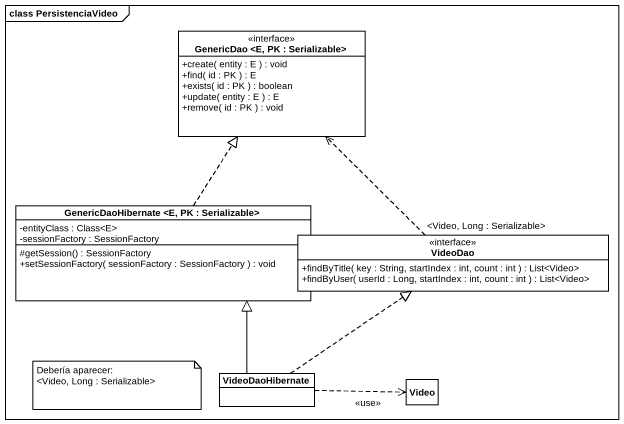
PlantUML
@startuml
mainframe class PersistenciaVideo
hide circle
hide empty members
skinparam classAttributeIconSize 0
interface "GenericDao <E, PK : Serializable>" as GenericDao_E_PK_Serializable {
  +create( entity : E ) : void
  +find( id : PK ) : E
  +exists( id : PK ) : boolean
  +update( entity : E ) : E
  +remove( id : PK ) : void
}
class "GenericDaoHibernate <E, PK : Serializable>" as GenericDaoHibernate_E_PK {
  -entityClass : Class<E>
  -sessionFactory : SessionFactory
  #getSession() : SessionFactory
  +setSessionFactory( sessionFactory : SessionFactory ) : void
}
interface VideoDao {
  +findByTitle( key : String, startIndex : int, count : int ) : List<Video>
  +findByUser( userId : Long, startIndex : int, count : int ) : List<Video>
}
class VideoDaoHibernate
class Video
GenericDaoHibernate_E_PK .up.|> GenericDao_E_PK_Serializable
VideoDao .up.> GenericDao_E_PK_Serializable : <Video, Long : Serializable>
VideoDaoHibernate -up-|> GenericDaoHibernate_E_PK
VideoDaoHibernate .up.|> VideoDao
VideoDaoHibernate .right.> Video : <<use>>
note as N1
  Debería aparecer:
  <Video, Long : Serializable>
end note
@enduml
